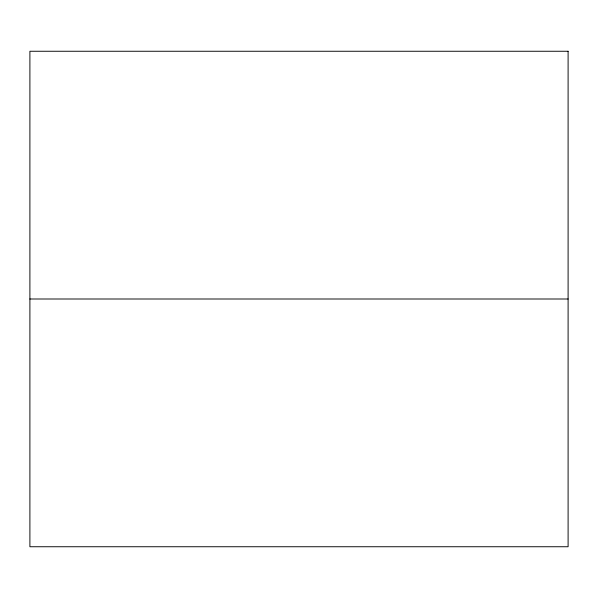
<?xml version="1.0" encoding="UTF-8"?>
<svg xmlns="http://www.w3.org/2000/svg" width="598" height="598" viewBox="0 0 598 598"><rect width="100%" height="100%" fill="white"/><g stroke="black" fill="none" stroke-linecap="round" stroke-linejoin="round"><path stroke-width="0.9" d="M29.9 299L568.1 299M568.1 51.256L29.9 51.256L29.9 546.744L568.1 546.744L568.1 51.256"/></g></svg>
